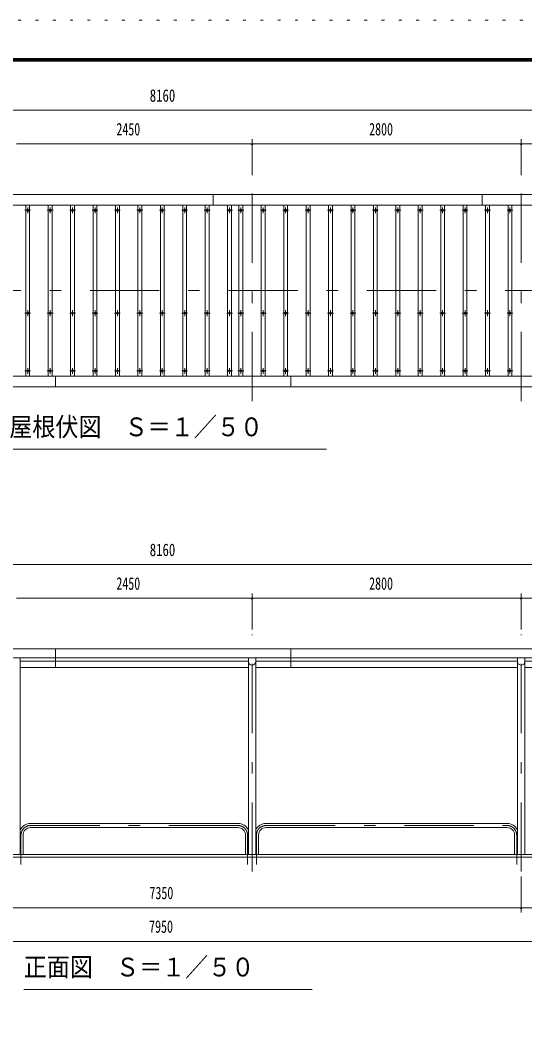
# Model space of a CAD drawing. Units: millimetres, scale not verified, with parts at other scales. Extents: x -23548 to 23548, y -10500 to 10500.
# Drawn here: x -761 to 4489, y 0 to 10500 of the extents above; entities that cross this region are included whole.
import ezdxf
from ezdxf.enums import TextEntityAlignment as Align

# ---------------------------------------------------------------- set-up
doc = ezdxf.new("R2010")
doc.units = ezdxf.units.MM
doc.header["$LTSCALE"] = 60
doc.linetypes.add('USER3', pattern=[24, 12, -5, 2, -5])
doc.linetypes.add('USER4', pattern=[3, 0.5, -2.5])
for name, color, linetype, lineweight in [('0-2_1-0BOLD', 7, 'Continuous', 18), ('0-3_1-2CENTER', 3, 'USER3', 18), ('0-4_1-4THIN', 4, 'Continuous', 18), ('0-5_1-5DIM', 3, 'Continuous', 18), ('0-C_F-F', 5, 'Continuous', 18), ('0-D_F-E_J_ADD', 5, 'USER4', 18)]:
    doc.layers.add(name, color=color, linetype=linetype, lineweight=lineweight)
doc.styles.add('ＭＳ ゴシック', font='')
doc.styles.get('ＭＳ ゴシック').set_extended_font_data('MS Gothic')

msp = doc.modelspace()

# ---------------------------------------------------------------- linework, layer by layer
at = {"layer": '0-2_1-0BOLD'}
for p, q in [((1245.43, 8687.67), (1245.43, 8577.67)), ((4045.43, 8577.67), (4045.43, 8687.67)), ((-3304.56, 8577.67), (4855.43, 8577.67)), ((4855.43, 6797.67), (-3304.56, 6797.67)), ((-394.56, 6797.67), (-394.56, 6687.67)), ((2055.43, 6687.67), (2055.43, 6797.67)), ((-394.56, 3768.55), (-394.56, 3962.67)), ((2055.44, 3962.67), (2055.44, 3768.55)), ((4830.44, 3868.72), (-3279.57, 3868.72)), ((-761.41, 1824.67), (-761.41, 3868.72)), ((-761.41, 3834.18), (1612.28, 3834.18)), ((1612.28, 3868.72), (1612.28, 1824.67)), ((1688.58, 1824.67), (1688.58, 3868.72)), ((1688.58, 3834.18), (4412.29, 3834.18)), ((4412.29, 3868.72), (4412.29, 1824.67)), ((4488.59, 1824.67), (4488.59, 3868.72)), ((4488.59, 3834.18), (4830.44, 3834.18)), ((1612.28, 3768.55), (-761.41, 3768.55)), ((4412.29, 3768.55), (1688.58, 3768.55)), ((1504.08, 2146.02), (-653.22, 2146.02)), ((-653.22, 2103.32), (1504.08, 2103.32)), ((1796.79, 2146.02), (4304.09, 2146.02)), ((4304.09, 2103.32), (1796.79, 2103.32)), ((-731.87, 2024.67), (-731.87, 1824.67)), ((1582.73, 1824.67), (1582.73, 2024.67)), ((1718.14, 2024.67), (1718.14, 1824.67)), ((4382.74, 1824.67), (4382.74, 2024.67)), ((5050.44, 1794.67), (-3499.57, 1794.67))]:
    msp.add_line(p, q, dxfattribs=at)
msp.add_lwpolyline([(4855.43, 6687.67), (4855.43, 8687.67), (-3304.56, 8687.67), (-3304.56, 6687.67)], close=True, dxfattribs=at)
for points in [[(-2937.71, 3768.55), (-3304.56, 3768.55), (-3304.56, 3962.67), (4855.44, 3962.67), (4855.44, 3768.55), (4488.59, 3768.55)], [(-3199.57, 1794.67), (-3199.57, 1824.67), (4750.44, 1824.67), (4750.44, 1794.67)]]:
    msp.add_lwpolyline(points, dxfattribs=at)
for centre in [(-682.9, 8522.67), (-449.57, 8522.67), (-216.23, 8522.67), (17.1, 8522.67), (250.43, 8522.67), (483.77, 8522.67), (717.1, 8522.67), (950.43, 8522.67), (1183.77, 8522.67), (1417.1, 8522.67), (1533.77, 8522.67), (1767.1, 8522.67), (2000.44, 8522.67), (2233.77, 8522.67), (2467.1, 8522.67), (2700.44, 8522.67), (2933.77, 8522.67), (3167.1, 8522.67), (3400.43, 8522.67), (3633.77, 8522.67), (3867.1, 8522.67), (4100.43, 8522.67), (4333.77, 8522.67), (-682.9, 7452.68), (-449.57, 7452.68), (-216.23, 7452.68), (17.1, 7452.68), (250.43, 7452.68), (483.77, 7452.68), (717.1, 7452.68), (950.43, 7452.68), (1183.77, 7452.68), (1417.1, 7452.68), (1533.77, 7452.68), (1767.1, 7452.68), (2000.44, 7452.68), (2233.77, 7452.68), (2467.1, 7452.68), (2700.44, 7452.68), (2933.77, 7452.68), (3167.1, 7452.68), (3400.43, 7452.68), (3633.77, 7452.68), (3867.1, 7452.68), (4100.43, 7452.68), (4333.77, 7452.68), (-682.9, 6852.68), (-449.57, 6852.68), (-216.23, 6852.68), (17.1, 6852.68), (250.43, 6852.68), (483.77, 6852.68), (717.1, 6852.68), (950.43, 6852.68), (1183.77, 6852.68), (1417.1, 6852.68), (1533.77, 6852.68), (1767.1, 6852.68), (2000.44, 6852.68), (2233.77, 6852.68), (2467.1, 6852.68), (2700.44, 6852.68), (2933.77, 6852.68), (3167.1, 6852.68), (3400.43, 6852.68), (3633.77, 6852.68), (3867.1, 6852.68), (4100.43, 6852.68), (4333.77, 6852.68)]:
    msp.add_circle(centre, 10, dxfattribs=at)
for centre, radius, start, end in [((1650.44, 3830.56), 38.15, 180, 0), ((4450.44, 3830.56), 38.15, 180, 0), ((-653.22, 2024.67), 121.35, 90, 153.07823), ((-653.22, 2024.67), 78.65, 90, 180), ((1504.08, 2024.67), 121.35, 26.91106, 90), ((1504.08, 2024.67), 78.65, 0, 90), ((1796.79, 2024.67), 121.35, 90, 153.08894), ((1796.79, 2024.67), 78.65, 90, 180), ((4304.09, 2024.67), 121.35, 26.92177, 90), ((4304.09, 2024.67), 78.65, 0, 90)]:
    msp.add_arc(centre, radius, start, end, dxfattribs=at)
at = {"layer": '0-3_1-2CENTER'}
for p, q in [((1650.44, 6537.67), (1650.44, 8837.68)), ((4450.44, 6537.67), (4450.44, 8837.68)), ((-652.9, 8522.67), (-712.9, 8522.67)), ((-682.9, 8552.68), (-682.9, 8492.68)), ((-419.57, 8522.67), (-479.57, 8522.67)), ((-449.57, 8492.68), (-449.57, 8552.68)), ((-186.24, 8522.67), (-246.23, 8522.67)), ((-216.23, 8552.68), (-216.23, 8492.68)), ((47.1, 8522.67), (-12.9, 8522.67)), ((17.1, 8492.68), (17.1, 8552.68)), ((280.43, 8522.67), (220.43, 8522.67)), ((250.43, 8552.68), (250.43, 8492.68)), ((513.76, 8522.67), (453.77, 8522.67)), ((483.77, 8492.68), (483.77, 8552.68)), ((747.1, 8522.67), (687.1, 8522.67)), ((717.1, 8552.68), (717.1, 8492.68)), ((980.43, 8522.67), (920.43, 8522.67)), ((950.43, 8492.68), (950.43, 8552.68)), ((1213.77, 8522.67), (1153.77, 8522.67)), ((1183.77, 8552.68), (1183.77, 8492.68)), ((1447.1, 8522.67), (1387.1, 8522.67)), ((1417.1, 8492.68), (1417.1, 8552.68)), ((1563.77, 8522.67), (1503.77, 8522.67)), ((1533.77, 8552.68), (1533.77, 8492.68)), ((1797.1, 8522.67), (1737.1, 8522.67)), ((1767.1, 8552.68), (1767.1, 8492.68)), ((2030.43, 8522.67), (1970.43, 8522.67)), ((2000.44, 8492.68), (2000.44, 8552.68)), ((2263.77, 8522.67), (2203.77, 8522.67)), ((2233.77, 8552.68), (2233.77, 8492.68)), ((2497.1, 8522.67), (2437.1, 8522.67)), ((2467.1, 8492.68), (2467.1, 8552.68)), ((2730.43, 8522.67), (2670.43, 8522.67)), ((2700.44, 8552.68), (2700.44, 8492.68)), ((2963.77, 8522.67), (2903.77, 8522.67)), ((2933.77, 8492.68), (2933.77, 8552.68)), ((3197.1, 8522.67), (3137.1, 8522.67)), ((3167.1, 8552.68), (3167.1, 8492.68)), ((3430.43, 8522.67), (3370.43, 8522.67)), ((3400.43, 8492.68), (3400.43, 8552.68)), ((3663.77, 8522.67), (3603.77, 8522.67)), ((3633.77, 8552.68), (3633.77, 8492.68)), ((3897.1, 8522.67), (3837.1, 8522.67)), ((3867.1, 8492.68), (3867.1, 8552.68)), ((4130.43, 8522.67), (4070.43, 8522.67)), ((4100.43, 8552.68), (4100.43, 8492.68)), ((4363.77, 8522.67), (4303.77, 8522.67)), ((4333.77, 8492.68), (4333.77, 8552.68)), ((5005.43, 7687.67), (-3454.56, 7687.67)), ((-682.9, 7422.67), (-682.9, 7482.68)), ((-449.57, 7482.68), (-449.57, 7422.67)), ((-216.23, 7422.67), (-216.23, 7482.68)), ((17.1, 7482.68), (17.1, 7422.67)), ((250.43, 7422.67), (250.43, 7482.68)), ((483.77, 7482.68), (483.77, 7422.67)), ((717.1, 7422.67), (717.1, 7482.68)), ((950.43, 7482.68), (950.43, 7422.67)), ((1183.77, 7422.67), (1183.77, 7482.68)), ((1417.1, 7422.67), (1417.1, 7482.68)), ((1533.77, 7482.68), (1533.77, 7422.67)), ((1767.1, 7482.68), (1767.1, 7422.67)), ((2000.44, 7422.67), (2000.44, 7482.68)), ((2233.77, 7482.68), (2233.77, 7422.67)), ((2467.1, 7422.67), (2467.1, 7482.68)), ((2700.44, 7482.68), (2700.44, 7422.67)), ((2933.77, 7422.67), (2933.77, 7482.68)), ((3167.1, 7482.68), (3167.1, 7422.67)), ((3400.43, 7422.67), (3400.43, 7482.68)), ((3633.77, 7482.68), (3633.77, 7422.67)), ((3867.1, 7422.67), (3867.1, 7482.68)), ((4100.43, 7482.68), (4100.43, 7422.67)), ((4333.77, 7422.67), (4333.77, 7482.68)), ((-652.9, 7452.68), (-712.9, 7452.68)), ((-479.57, 7452.68), (-419.57, 7452.68)), ((-186.24, 7452.68), (-246.23, 7452.68)), ((-12.9, 7452.68), (47.1, 7452.68)), ((280.43, 7452.68), (220.43, 7452.68)), ((453.77, 7452.68), (513.76, 7452.68)), ((747.1, 7452.68), (687.1, 7452.68)), ((920.43, 7452.68), (980.43, 7452.68)), ((1213.77, 7452.68), (1153.77, 7452.68)), ((1387.1, 7452.68), (1447.1, 7452.68)), ((1503.77, 7452.68), (1563.77, 7452.68)), ((1737.1, 7452.68), (1797.1, 7452.68)), ((2030.43, 7452.68), (1970.43, 7452.68)), ((2203.77, 7452.68), (2263.77, 7452.68)), ((2497.1, 7452.68), (2437.1, 7452.68)), ((2670.43, 7452.68), (2730.43, 7452.68)), ((2963.77, 7452.68), (2903.77, 7452.68)), ((3137.1, 7452.68), (3197.1, 7452.68)), ((3430.43, 7452.68), (3370.43, 7452.68)), ((3603.77, 7452.68), (3663.77, 7452.68)), ((3897.1, 7452.68), (3837.1, 7452.68)), ((4070.43, 7452.68), (4130.43, 7452.68)), ((4363.77, 7452.68), (4303.77, 7452.68)), ((-712.9, 6852.68), (-652.9, 6852.68)), ((-682.9, 6882.68), (-682.9, 6822.68)), ((-479.57, 6852.68), (-419.57, 6852.68)), ((-449.57, 6882.68), (-449.57, 6822.68)), ((-246.23, 6852.68), (-186.24, 6852.68)), ((-216.23, 6882.68), (-216.23, 6822.68)), ((-12.9, 6852.68), (47.1, 6852.68)), ((17.1, 6882.68), (17.1, 6822.68)), ((220.43, 6852.68), (280.43, 6852.68)), ((250.43, 6882.68), (250.43, 6822.68)), ((453.77, 6852.68), (513.76, 6852.68)), ((483.77, 6882.68), (483.77, 6822.68)), ((687.1, 6852.68), (747.1, 6852.68)), ((717.1, 6882.68), (717.1, 6822.68)), ((920.43, 6852.68), (980.43, 6852.68)), ((950.43, 6882.68), (950.43, 6822.68)), ((1153.77, 6852.68), (1213.77, 6852.68)), ((1183.77, 6882.68), (1183.77, 6822.68)), ((1387.1, 6852.68), (1447.1, 6852.68)), ((1417.1, 6822.68), (1417.1, 6882.68)), ((1503.77, 6852.68), (1563.77, 6852.68)), ((1533.77, 6882.68), (1533.77, 6822.68)), ((1737.1, 6852.68), (1797.1, 6852.68)), ((1767.1, 6882.68), (1767.1, 6822.68)), ((1970.43, 6852.68), (2030.43, 6852.68)), ((2000.44, 6882.68), (2000.44, 6822.68)), ((2203.77, 6852.68), (2263.77, 6852.68)), ((2233.77, 6882.68), (2233.77, 6822.68)), ((2437.1, 6852.68), (2497.1, 6852.68)), ((2467.1, 6882.68), (2467.1, 6822.68)), ((2670.43, 6852.68), (2730.43, 6852.68)), ((2700.44, 6882.68), (2700.44, 6822.68)), ((2903.77, 6852.68), (2963.77, 6852.68)), ((2933.77, 6882.68), (2933.77, 6822.68)), ((3137.1, 6852.68), (3197.1, 6852.68)), ((3167.1, 6882.68), (3167.1, 6822.68)), ((3370.43, 6852.68), (3430.43, 6852.68)), ((3400.43, 6882.68), (3400.43, 6822.68)), ((3603.77, 6852.68), (3663.77, 6852.68)), ((3633.77, 6882.68), (3633.77, 6822.68)), ((3837.1, 6852.68), (3897.1, 6852.68)), ((3867.1, 6882.68), (3867.1, 6822.68)), ((4070.43, 6852.68), (4130.43, 6852.68)), ((4100.43, 6882.68), (4100.43, 6822.68)), ((4303.77, 6852.68), (4363.77, 6852.68)), ((4333.77, 6882.68), (4333.77, 6822.68)), ((1650.44, 1644.67), (1650.44, 4112.67)), ((4450.44, 1644.67), (4450.44, 4112.67)), ((-653.22, 2124.67), (1504.08, 2124.67)), ((1796.79, 2124.67), (4304.09, 2124.67)), ((-753.22, 1719.67), (-753.22, 2024.67)), ((1604.08, 2024.67), (1604.08, 1719.67)), ((1696.79, 1719.67), (1696.79, 2024.67)), ((4404.09, 2024.67), (4404.09, 1719.67))]:
    msp.add_line(p, q, dxfattribs=at)
for centre, start, end in [((-653.22, 2024.67), 90, 180), ((1504.08, 2024.67), 0, 90), ((1796.79, 2024.67), 90, 180), ((4304.09, 2024.67), 0, 90)]:
    msp.add_arc(centre, 100, start, end, dxfattribs=at)
at = {"layer": '0-4_1-4THIN'}
for p, q in [((-702.9, 8577.68), (-702.9, 6797.68)), ((-662.9, 6797.68), (-662.9, 8577.68)), ((-469.57, 8577.68), (-469.57, 6797.68)), ((-429.57, 6797.68), (-429.57, 8577.68)), ((-236.24, 8577.68), (-236.24, 6797.68)), ((-196.24, 6797.68), (-196.24, 8577.68)), ((-2.9, 8577.68), (-2.9, 6797.68)), ((37.1, 6797.68), (37.1, 8577.68)), ((230.43, 8577.68), (230.43, 6797.68)), ((270.43, 6797.68), (270.43, 8577.68)), ((463.76, 8577.68), (463.76, 6797.68)), ((503.76, 6797.68), (503.76, 8577.68)), ((697.1, 8577.68), (697.1, 6797.68)), ((737.1, 6797.68), (737.1, 8577.68)), ((930.43, 8577.68), (930.43, 6797.68)), ((970.43, 6797.68), (970.43, 8577.68)), ((1163.76, 8577.68), (1163.76, 6797.68)), ((1203.76, 6797.68), (1203.76, 8577.68)), ((1397.1, 8577.68), (1397.1, 6797.68)), ((1437.1, 6797.68), (1437.1, 8577.68)), ((1513.76, 8577.68), (1513.76, 6797.68)), ((1553.76, 6797.68), (1553.76, 8577.68)), ((1747.1, 8577.68), (1747.1, 6797.68)), ((1787.1, 6797.68), (1787.1, 8577.68)), ((1980.43, 8577.68), (1980.43, 6797.68)), ((2020.43, 6797.68), (2020.43, 8577.68)), ((2213.76, 8577.68), (2213.76, 6797.68)), ((2253.76, 6797.68), (2253.76, 8577.68)), ((2447.1, 8577.68), (2447.1, 6797.68)), ((2487.1, 6797.68), (2487.1, 8577.68)), ((2680.43, 8577.68), (2680.43, 6797.68)), ((2720.43, 6797.68), (2720.43, 8577.68)), ((2913.76, 8577.68), (2913.76, 6797.68)), ((2953.76, 6797.68), (2953.76, 8577.68)), ((3147.1, 8577.68), (3147.1, 6797.68)), ((3187.1, 6797.68), (3187.1, 8577.68)), ((3380.43, 8577.68), (3380.43, 6797.68)), ((3420.43, 6797.68), (3420.43, 8577.68)), ((3613.76, 8577.68), (3613.76, 6797.68)), ((3653.76, 6797.68), (3653.76, 8577.68)), ((3847.1, 8577.68), (3847.1, 6797.68)), ((3887.1, 6797.68), (3887.1, 8577.68)), ((4080.43, 8577.68), (4080.43, 6797.68)), ((4120.43, 6797.68), (4120.43, 8577.68)), ((4313.76, 8577.68), (4313.76, 6797.68)), ((4353.76, 6797.68), (4353.76, 8577.68))]:
    msp.add_line(p, q, dxfattribs=at)
at = {"layer": '0-5_1-5DIM'}
for p, q in [((-3304.56, 9562.67), (4855.44, 9562.67)), ((1650.44, 8887.68), (1650.44, 9262.68)), ((4450.44, 8887.68), (4450.44, 9262.68)), ((-799.57, 9212.68), (1650.44, 9212.68)), ((1660.43, 9212.68), (1640.43, 9212.68)), ((1650.44, 9212.68), (4450.44, 9212.68)), ((4460.43, 9212.68), (4440.43, 9212.68)), ((4450.44, 9212.68), (4855.44, 9212.68)), ((-874.56, 6037.67), (2425.44, 6037.67)), ((-3304.56, 4837.67), (4855.44, 4837.67)), ((1650.44, 4162.67), (1650.44, 4537.67)), ((4450.44, 4162.67), (4450.44, 4537.67)), ((-799.57, 4487.67), (1650.44, 4487.67)), ((1660.43, 4487.67), (1640.43, 4487.67)), ((1650.44, 4487.67), (4450.44, 4487.67)), ((4460.44, 4487.67), (4440.44, 4487.67)), ((4450.44, 4487.67), (4855.44, 4487.67)), ((4450.44, 1219.67), (4450.44, 1594.67)), ((-2899.57, 1269.67), (4450.44, 1269.67)), ((4460.44, 1269.67), (4440.44, 1269.67)), ((4450.44, 1269.67), (4750.44, 1269.67)), ((4750.44, 919.67), (-3199.57, 919.67)), ((-724.56, 419.67), (2275.44, 419.67))]:
    msp.add_line(p, q, dxfattribs=at)
for centre in [(1650.43, 9212.68), (4450.43, 9212.68), (1650.43, 4487.67), (4450.44, 4487.67), (4450.44, 1269.67)]:
    msp.add_arc(centre, 10, 180, 0, dxfattribs=at)
at = {"layer": '0-C_F-F'}
for points in [[(23047.78, -10000), (-5652.22, -10000), (-5652.22, 10100), (23047.78, 10100)], [(23045.28, -9997.5), (-5649.72, -9997.5), (-5649.72, 10097.5), (23045.28, 10097.5)], [(23042.78, -9995), (23042.78, 10095), (-5647.22, 10095), (-5647.22, -9995)], [(23040.28, -9992.5), (-5644.72, -9992.5), (-5644.72, 10092.5), (23040.28, 10092.5)], [(23037.78, -9990), (23037.78, 10090), (-5642.22, 10090), (-5642.22, -9990)], [(23035.28, -9987.5), (-5639.72, -9987.5), (-5639.72, 10087.5), (23035.28, 10087.5)], [(23032.78, -9985), (-5637.22, -9985), (-5637.22, 10085), (23032.78, 10085)], [(23030.28, -9982.5), (23030.28, 10082.5), (-5634.72, 10082.5), (-5634.72, -9982.5)], [(23027.78, -9980), (-5632.22, -9980), (-5632.22, 10080), (23027.78, 10080)], [(23025.28, -9977.5), (-5629.72, -9977.5), (-5629.72, 10077.5), (23025.28, 10077.5)], [(23022.78, -9975), (23022.78, 10075), (-5627.22, 10075), (-5627.22, -9975)]]:
    msp.add_lwpolyline(points, close=True, dxfattribs=at)
at = {"layer": '0-D_F-E_J_ADD'}
msp.add_lwpolyline([(23547.78, -10500), (23547.78, 10500), (-6152.22, 10500), (-6152.22, -10500)], close=True, dxfattribs=at)

# ---------------------------------------------------------------- texts
at = {"layer": '0-5_1-5DIM', "color": 7, "style": 'ＭＳ ゴシック'}
for s, height, width, p in [('8160', 130.2, 0.75, (586.5, 9612.67)), ('2450', 130.2, 0.7, (239.43, 9262.68)), ('2800', 130.2, 0.7, (2869.16, 9262.68)), ('屋根伏図\u3000Ｓ＝１／５０', 195.4, 0.9, (-874.56, 6114.32)), ('8160', 130.2, 0.75, (586.5, 4887.67)), ('2450', 130.2, 0.7, (239.43, 4537.67)), ('2800', 130.2, 0.7, (2869.17, 4537.67)), ('7350', 130.2, 0.7, (583.52, 1319.67)), ('7950', 130.2, 0.7, (580.1, 969.67)), ('正面図\u3000Ｓ＝１／５０', 195.4, 0.9, (-724.56, 496.31))]:
    msp.add_text(s, height=height, dxfattribs=dict(at, width=width)).set_placement(p, align=Align.BOTTOM_LEFT)

doc.saveas('drawing.dxf')
